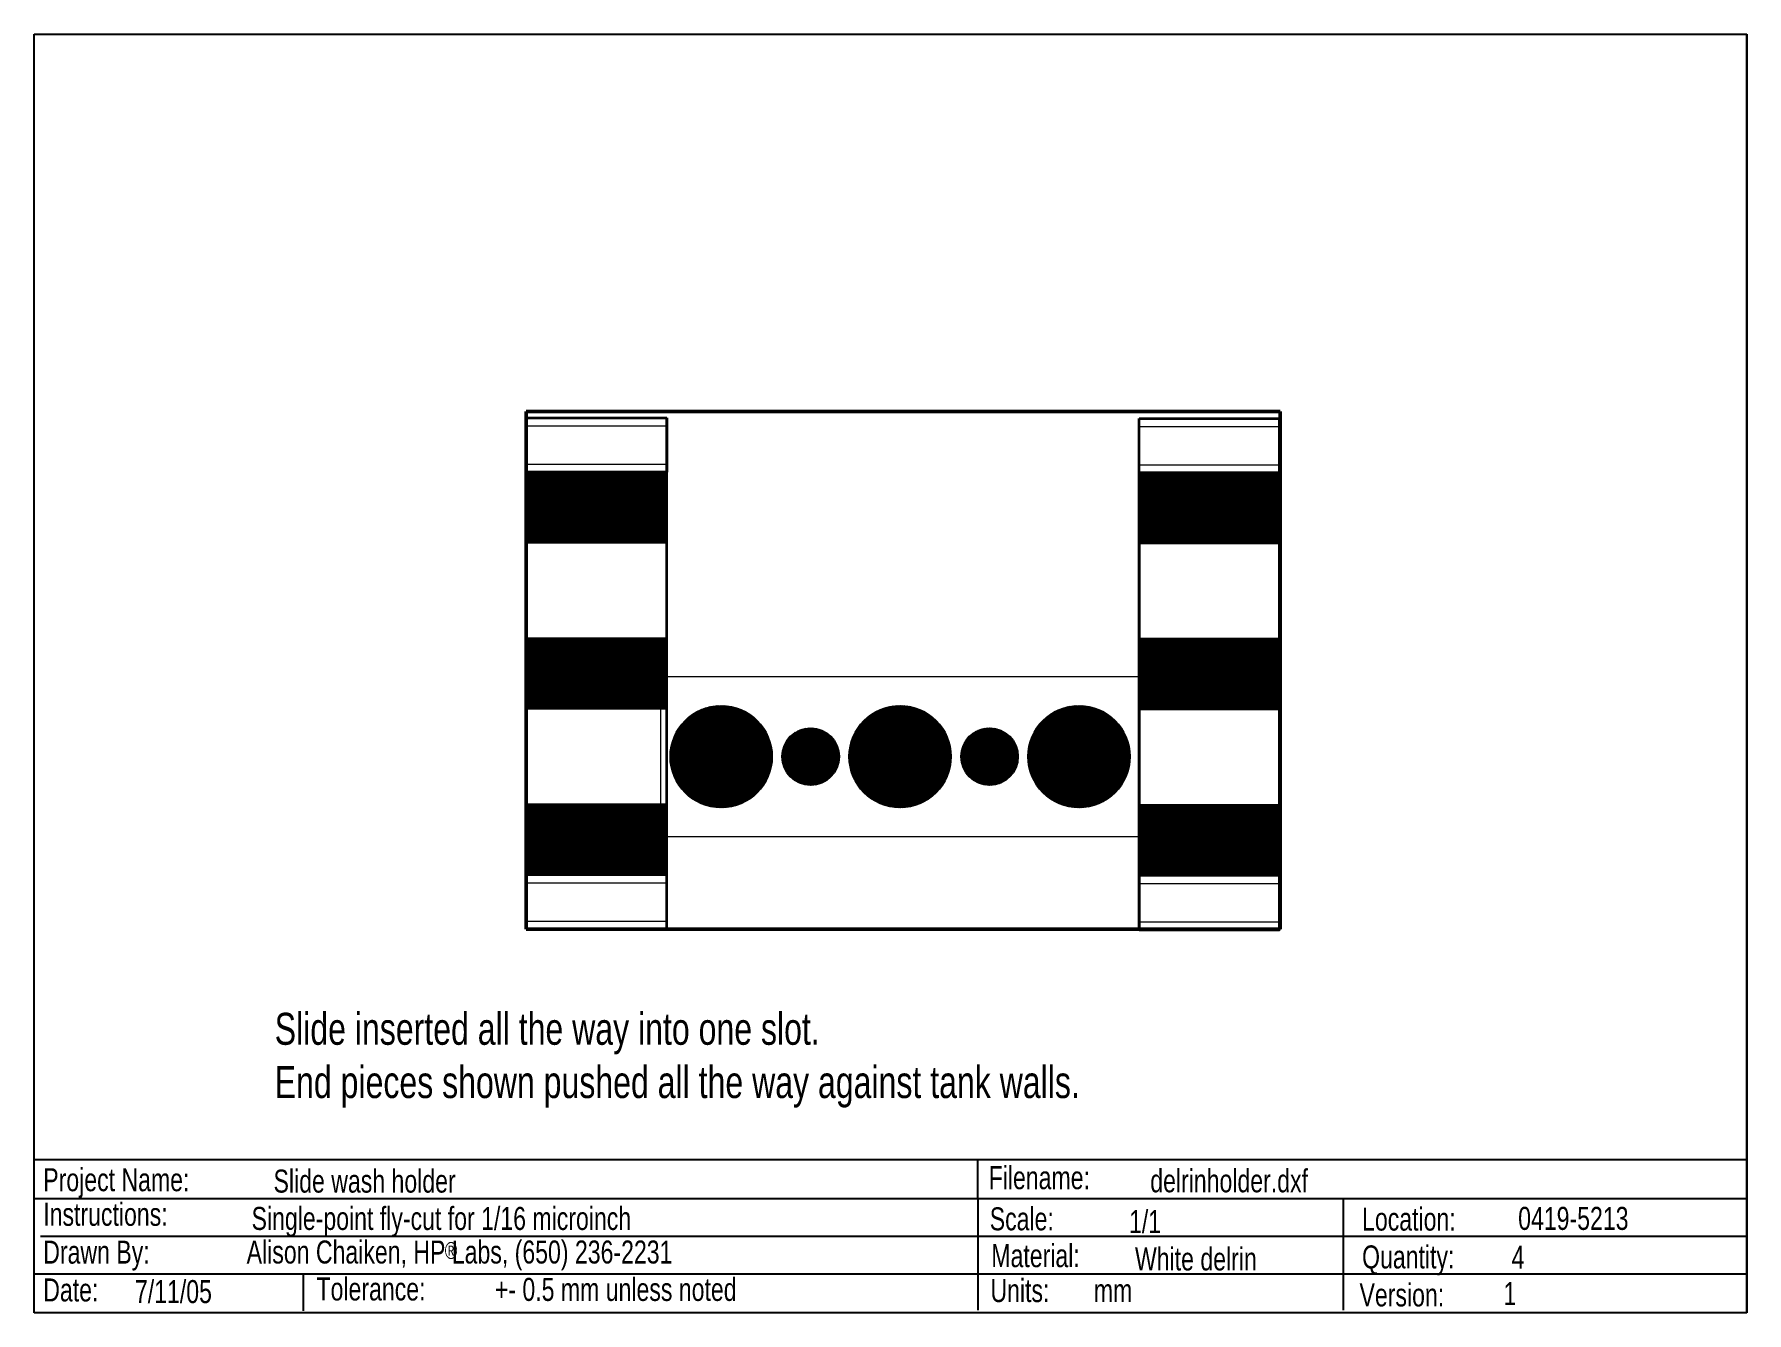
# Model space of a CAD drawing. Header units: millimetres. Extents: x 3 to 271, y 0 to 200.
import ezdxf

# ---------------------------------------------------------------- set-up
doc = ezdxf.new("R2010")
doc.units = ezdxf.units.MM
doc.header["$MEASUREMENT"] = 0
doc.linetypes.add('DASHEDX2', pattern=[38.1, 25.4, -12.7])
doc.layers.add('1', color=7, linetype='CONTINUOUS')
for name, color, linetype, lineweight in [('Auslide', 6, 'CONTINUOUS', 0), ('dimensions', 5, 'CONTINUOUS', 0), ('parts', 7, 'CONTINUOUS', 35)]:
    doc.layers.add(name, color=color, linetype=linetype, lineweight=lineweight)
doc.styles.get("Standard").update_dxf_attribs({"font": 'txt', "width": 0.75})
pattern_1 = [(45, (0, 0), (-0.08838835, 0.08838835), [])]

# ---------------------------------------------------------------- blocks, each defined once
blk = doc.blocks.new('bottomview')
at = {"layer": 'parts'}
h = blk.add_hatch(dxfattribs=at)
h.set_pattern_fill('ansi31', color=256, style=0)
h.set_pattern_definition(pattern_1)
h.paths.add_polyline_path([(-20, 60.5), (-42, 60.5), (-42, 71.5), (-20, 71.5)])
h = blk.add_hatch(dxfattribs=at)
h.set_pattern_fill('ansi31', color=256, style=0)
h.set_pattern_definition(pattern_1)
h.paths.add_polyline_path([(-20, 34.5), (-42, 34.5), (-42, 45.5), (-20, 45.5)])
h = blk.add_hatch(dxfattribs=at)
h.set_pattern_fill('ansi31', color=256, style=0)
h.set_pattern_definition(pattern_1)
h.paths.add_polyline_path([(-42, 19.5), (-20, 19.5), (-20, 8.5), (-42, 8.5)])
for p, q in [((-42, 71.5), (-42, 80)), ((-42, 80), (-20, 80)), ((-42, 80), (-20, 80)), ((-42, 71.5), (-42, 80)), ((-20, 80), (-20, 71.5)), ((-20, 71.5), (-20, 80)), ((-20, 71.5), (-42, 71.5)), ((-42, 60.5), (-42, 71.5)), ((-20, 60.5), (-20, 71.5)), ((-20, 60.5), (-42, 60.5)), ((-42, 60.5), (-42, 45.5)), ((-42, 45.5), (-42, 60.5)), ((-20, 45.5), (-20, 60.5)), ((-20, 45.5), (-20, 60.5)), ((-42, 45.5), (-20, 45.5)), ((-42, 34.5), (-42, 45.5)), ((-20, 34.5), (-20, 45.5)), ((-20, 34.5), (-42, 34.5)), ((-42, 34.5), (-42, 19.5)), ((-42, 19.5), (-42, 34.5)), ((-20, 19.5), (-20, 34.5)), ((-20, 19.5), (-20, 34.5)), ((-42, 19.5), (-20, 19.5)), ((-42, 8.5), (-42, 19.5)), ((-20, 8.5), (-20, 19.5)), ((-20, 8.5), (-42, 8.5)), ((-42, 8.5), (-42, 0)), ((-42, 0), (-42, 8.5)), ((-20, 0), (-20, 8.5)), ((-20, 0), (-20, 8.5)), ((-42, 0), (-20, 0)), ((-42, 0), (-20, 0))]:
    blk.add_line(p, q, dxfattribs=at)
at = {"layer": 'parts', "linetype": 'DASHEDX2', "lineweight": 13}
for p, q in [((-42, 78.75), (-20, 78.75)), ((-42, 72.75), (-20, 72.75)), ((-42, 7.25), (-20, 7.25)), ((-42, 1.25), (-20, 1.25))]:
    blk.add_line(p, q, dxfattribs=at)
blk = doc.blocks.new('glassslideAu')
at = {"layer": 'Auslide'}
h = blk.add_hatch(dxfattribs=at)
h.set_pattern_fill('ansi31', color=256, scale=2, style=0)
h.set_pattern_definition(pattern_1)
edge = h.paths.add_edge_path()
edge.add_arc((9.5, 12.5), 8, 0, 360)
edge.add_arc((23.5, 12.5), 4.5, 0, 360)
edge.add_arc((37.5, 12.5), 8, 0, 360)
edge.add_arc((51.5, 12.5), 4.5, 0, 360)
edge.add_arc((65.5, 12.5), 8, 0, 360)
for p, q in [((75, 25), (0, 25)), ((0, 25), (0, 0)), ((75, 0), (75, 25)), ((0, 0), (75, 0))]:
    blk.add_line(p, q, dxfattribs=at)
for centre, radius in [((9.5, 12.5), 8), ((37.5, 12.5), 8), ((65.5, 12.5), 8), ((23.5, 12.5), 4.5), ((51.5, 12.5), 4.5)]:
    blk.add_circle(centre, radius, dxfattribs=at)
blk = doc.blocks.new('plastictank')
at = {"layer": 'Auslide', "lineweight": 50}
for p, q in [((0, 81), (0, 0)), ((118, 81), (0, 81)), ((118, 0), (118, 81)), ((0, 0), (118, 0))]:
    blk.add_line(p, q, dxfattribs=at)

msp = doc.modelspace()

# ---------------------------------------------------------------- linework, layer by layer
at = {"layer": '1'}
for p, q in [((3, 0), (3, 200)), ((3, 200), (271, 200)), ((271, 0), (271, 200)), ((271, 200), (271, 0)), ((150.69, 17.7), (150.69, 23.95)), ((45.06, 6.07), (45.06, 0.29)), ((271, 0), (3, 0))]:
    msp.add_line(p, q, dxfattribs=at)
at = {"layer": '1', "color": 7, "linetype": 'CONTINUOUS'}
for p, q in [((3, 23.95), (271, 23.95)), ((3, 17.89), (271, 17.89)), ((150.69, 17.7), (150.69, 0.41)), ((207.83, 17.67), (207.83, 0.38)), ((4, 11.98), (271, 11.98)), ((3, 6.07), (271, 6.07))]:
    msp.add_line(p, q, dxfattribs=at)

# ---------------------------------------------------------------- block references
at = {"layer": 'Auslide'}
for name, p in [('plastictank', (80, 60)), ('bottomview', (217.89, 59.91)), ('glassslideAu', (101, 74.5))]:
    msp.add_blockref(name, p, dxfattribs=at)
at = {"layer": 'parts'}
msp.add_blockref('bottomview', (122, 60), dxfattribs=at)

# ---------------------------------------------------------------- texts
at = {"layer": '1', "color": 7, "linetype": 'CONTINUOUS', "width": 2640, "attachment_point": 1}
for s, insert, char_height in [('Project\\~Name:', (4.41, 22.61), 3.6), ('Filename:', (152.36, 22.93), 3.6), ('Instructions:', (4.41, 17.2), 3.6), ('Scale:', (152.53, 16.49), 3.6), ('Location:', (210.8, 16.45), 3.6), ('Drawn\\~By:', (4.41, 11.28), 3.6), ('®', (67.25, 11.05), 2.64), ('Material:', (152.78, 10.73), 3.6), ('Quantity:', (210.8, 10.53), 3.6), ('Date:', (4.41, 5.37), 3.6), ('Tolerance:', (47.17, 5.52), 3.6), ('Units:', (152.64, 5.27), 3.6)]:
    msp.add_mtext(s, dxfattribs=dict(at, insert=insert, char_height=char_height))
at = {"layer": '1', "char_height": 3.6, "attachment_point": 1}
for s, insert, width in [('Slide\\~wash\\~holder', (40.45, 22.39), 100), ('delrinholder.dxf', (177.65, 22.44), 100), ('Single-point\\~fly-cut\\~for\\~1/16\\~microinch', (37.01, 16.55), 100), ('1/1', (174.33, 16.06), 2640), ('0419-5213', (235.23, 16.56), 2640), ('Alison\\~Chaiken,\\~HP\\~Labs,\\~(650)\\~236-2231', (36.24, 11.3), 2640), ('White\\~delrin', (175.26, 10.22), 100), ('\\~4', (233.2, 10.47), 100), ('+-\\~0.5\\~mm\\~unless\\~noted', (75.08, 5.45), 100), ('7/11/05', (18.76, 5.11), 100), ('mm', (168.82, 5.28), 100), ('Version:', (210.4, 4.59), 100), ('1', (232.92, 4.79), 100)]:
    msp.add_mtext(s, dxfattribs=dict(at, insert=insert, width=width))
at = {"layer": 'dimensions', "insert": (40.63, 46.92), "char_height": 5, "width": 100, "attachment_point": 1}
msp.add_mtext('Slide\\~inserted\\~all\\~the\\~way\\~into\\~one\\~slot.\\PEnd\\~pieces\\~shown\\~pushed\\~all\\~the\\~way\\~against\\~tank\\~walls.', dxfattribs=at)

doc.saveas('drawing.dxf')
